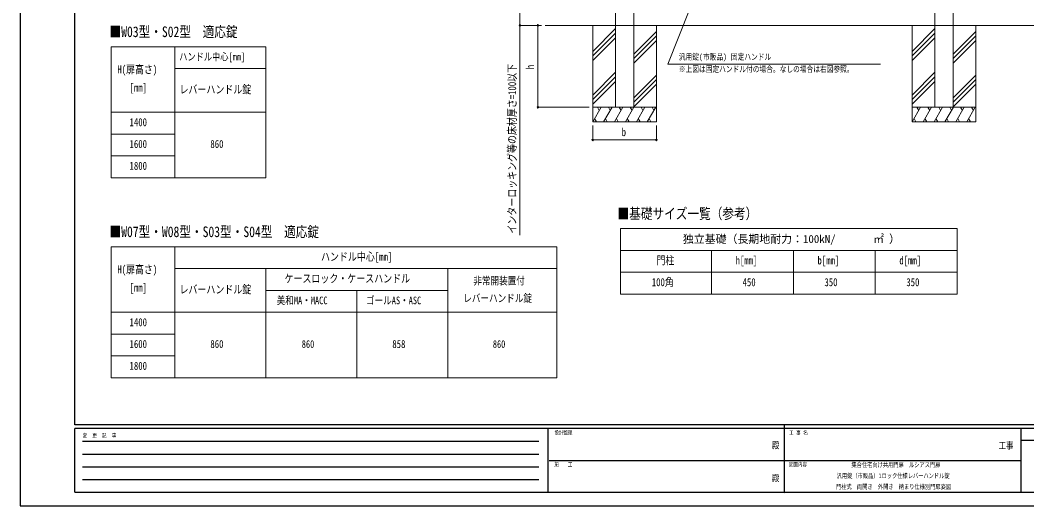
# Model space of a CAD drawing. Units: millimetres, scale not verified. Extents: x -4205 to 4205, y -2970 to 2970.
# Drawn here: x -4205 to 1328, y -2970 to -299 of the extents above; entities that cross this region are included whole.
import ezdxf
from ezdxf.enums import TextEntityAlignment as Align

# ---------------------------------------------------------------- set-up
doc = ezdxf.new("R2010")
doc.units = ezdxf.units.MM
doc.header["$LTSCALE"] = 10
doc.header["$PDMODE"] = 32
doc.header["$PDSIZE"] = 5
for name, color, linetype, lineweight in [('0-2_USER1', 92, 'Continuous', 18), ('0-5_YKK_A1', 120, 'Continuous', 18), ('0-6_YKK_D', 200, 'Continuous', 18)]:
    doc.layers.add(name, color=color, linetype=linetype, lineweight=lineweight)
doc.layers.add('0-7_YKK_ZWAK', color=134, linetype='Continuous')
doc.styles.add('ＭＳ ゴシック', font='')
doc.styles.get('ＭＳ ゴシック').set_extended_font_data('MS Gothic')

msp = doc.modelspace()

# ---------------------------------------------------------------- linework, layer by layer
at = {"layer": '0-2_USER1'}
for p, q in [((-3704.98, -445), (-3354.98, -445)), ((-3704.98, -445), (-3704.98, -1165)), ((-3354.98, -445), (-3354.98, -1165)), ((-3354.98, -445), (-2854.98, -445)), ((-3354.98, -445), (-3354.98, -1165)), ((-2854.98, -445), (-2854.98, -1165)), ((-3354.98, -565), (-2854.98, -565)), ((-3704.98, -805), (-3354.98, -805)), ((-3354.98, -805), (-2854.98, -805)), ((-3704.98, -925), (-3354.98, -925)), ((-3704.98, -1045), (-3354.98, -1045)), ((-3704.98, -1165), (-3354.98, -1165)), ((-3354.98, -1165), (-2854.98, -1165)), ((-904.98, -1445), (945.02, -1445)), ((-904.98, -1445), (-904.98, -1805)), ((945.02, -1445), (945.02, -1805)), ((-3704.98, -1545), (-3354.98, -1545)), ((-3704.98, -1545), (-3704.98, -2265)), ((-3354.98, -1545), (-3354.98, -2265)), ((-3354.98, -1545), (-1254.98, -1545)), ((-3354.98, -1545), (-3354.98, -2265)), ((-1254.98, -1545), (-1254.98, -2265)), ((-904.98, -1565), (945.02, -1565)), ((-404.98, -1565), (-404.98, -1805)), ((45.02, -1565), (45.02, -1805)), ((495.02, -1565), (495.02, -1805)), ((-3354.98, -1665), (-1254.98, -1665)), ((-2854.98, -1665), (-2854.98, -2265)), ((-1854.98, -1665), (-1854.98, -2265)), ((-904.98, -1685), (945.02, -1685)), ((-2854.98, -1785), (-1854.98, -1785)), ((-2354.98, -1785), (-2354.98, -2265)), ((-904.98, -1805), (945.02, -1805)), ((-3704.98, -1905), (-3354.98, -1905)), ((-3354.98, -1905), (-1254.98, -1905)), ((-3704.98, -2025), (-3354.98, -2025)), ((-3704.98, -2145), (-3354.98, -2145)), ((-3704.98, -2265), (-3354.98, -2265)), ((-3354.98, -2265), (-1254.98, -2265))]:
    msp.add_line(p, q, dxfattribs=at)
at = {"layer": '0-5_YKK_A1'}
for p, q in [((-932.98, -227.67), (-932.98, -777.67)), ((-832.98, -227.67), (-832.98, -777.67)), ((823.02, -227.67), (823.02, -777.67)), ((923.02, -227.67), (923.02, -777.67)), ((1373.02, -327.67), (-1318.71, -327.67)), ((-1057.98, -327.67), (-1057.98, -857.67)), ((-707.98, -327.67), (-707.98, -857.67)), ((698.02, -327.67), (698.02, -857.67)), ((1048.02, -327.67), (1048.02, -857.67)), ((-932.98, -345.46), (-1057.98, -470.46)), ((-932.98, -370.46), (-1057.98, -495.46)), ((-707.98, -360.46), (-832.98, -485.46)), ((-707.98, -385.46), (-832.98, -510.46)), ((823.02, -345.46), (698.02, -470.46)), ((823.02, -370.46), (698.02, -495.46)), ((1048.02, -360.46), (923.02, -485.46)), ((1048.02, -385.46), (923.02, -510.46)), ((-932.98, -395.46), (-1057.98, -520.46)), ((-707.98, -410.46), (-832.98, -535.46)), ((823.02, -395.46), (698.02, -520.46)), ((1048.02, -410.46), (923.02, -535.46)), ((-932.98, -585.46), (-1057.98, -710.46)), ((-707.98, -600.46), (-832.98, -725.46)), ((823.02, -585.46), (698.02, -710.46)), ((1048.02, -600.46), (923.02, -725.46)), ((-932.98, -610.46), (-1057.98, -735.46)), ((-932.98, -635.46), (-1057.98, -760.46)), ((-707.98, -625.46), (-832.98, -750.46)), ((-707.98, -650.46), (-832.98, -775.46)), ((823.02, -610.46), (698.02, -735.46)), ((823.02, -635.46), (698.02, -760.46)), ((1048.02, -625.46), (923.02, -750.46)), ((1048.02, -650.46), (923.02, -775.46)), ((-1057.98, -777.67), (-707.98, -777.67)), ((-1011.79, -777.67), (-1057.98, -857.67)), ((-1031.79, -777.67), (-1021.79, -794.99)), ((-951.79, -777.67), (-997.98, -857.67)), ((-971.79, -777.67), (-961.79, -794.99)), ((-891.79, -777.67), (-937.98, -857.67)), ((-932.98, -777.67), (-832.98, -777.67)), ((-911.79, -777.67), (-901.79, -794.99)), ((-831.79, -777.67), (-877.98, -857.67)), ((-851.79, -777.67), (-841.79, -794.99)), ((-771.79, -777.67), (-817.98, -857.67)), ((-791.79, -777.67), (-781.79, -794.99)), ((-711.79, -777.67), (-757.98, -857.67)), ((-731.79, -777.67), (-721.79, -794.99)), ((698.02, -777.67), (1048.02, -777.67)), ((744.21, -777.67), (698.02, -857.67)), ((724.21, -777.67), (734.21, -794.99)), ((804.21, -777.67), (758.02, -857.67)), ((784.21, -777.67), (794.21, -794.99)), ((864.21, -777.67), (818.02, -857.67)), ((823.02, -777.67), (923.02, -777.67)), ((844.21, -777.67), (854.21, -794.99)), ((924.21, -777.67), (878.02, -857.67)), ((904.21, -777.67), (914.21, -794.99)), ((984.21, -777.67), (938.02, -857.67)), ((964.21, -777.67), (974.21, -794.99)), ((1044.21, -777.67), (998.02, -857.67)), ((1024.21, -777.67), (1034.21, -794.99)), ((-1057.98, -857.67), (-707.98, -857.67)), ((-1047.98, -840.35), (-1037.98, -857.67)), ((-987.98, -840.35), (-977.98, -857.67)), ((-927.98, -840.35), (-917.98, -857.67)), ((-867.98, -840.35), (-857.98, -857.67)), ((-807.98, -840.35), (-797.98, -857.67)), ((-747.98, -840.35), (-737.98, -857.67)), ((698.02, -857.67), (1048.02, -857.67)), ((708.02, -840.35), (718.02, -857.67)), ((768.02, -840.35), (778.02, -857.67)), ((828.02, -840.35), (838.02, -857.67)), ((888.02, -840.35), (898.02, -857.67)), ((948.02, -840.35), (958.02, -857.67)), ((1008.02, -840.35), (1018.02, -857.67))]:
    msp.add_line(p, q, dxfattribs=at)
at = {"layer": '0-6_YKK_D'}
for p, q in [((-1338.71, -327.67), (-1458.83, -327.67)), ((-1359, -777.66), (-1359, -327.67)), ((-1077.97, -777.66), (-1360, -777.66)), ((-1058, -877.67), (-1058, -958.67)), ((-708, -877.67), (-708, -958.67)), ((-1058, -957.67), (-708, -957.67))]:
    msp.add_line(p, q, dxfattribs=at)
for points in [[(-151.46, 703.6), (-157.72, 687.8), (-644.3, -539.95), (524.05, -539.95)], [(-1457.83, -227.67), (-1457.83, -327.67), (-1457.83, -1480.67)]]:
    msp.add_lwpolyline(points, dxfattribs=at)
for centre in [(-1457.83, -327.67), (-1359, -327.67), (-1359, -777.66), (-1058, -957.67), (-708, -957.67)]:
    msp.add_circle(centre, 4.25, dxfattribs=at)
at = {"layer": '0-7_YKK_ZWAK'}
for p, q in [((-3904.98, -2525), (-3904.98, 2775)), ((3895.02, -2525), (-3904.98, -2525)), ((-1304.98, -2545), (-3904.98, -2545)), ((-3904.98, -2895), (-3904.98, -2545)), ((-1304.98, -2545), (-1304.98, -2895)), ((-4.98, -2545), (-1304.98, -2545)), ((-4.98, -2525), (-4.98, -2895)), ((1295.02, -2545), (-4.98, -2545)), ((-3862.48, -2615), (-1354.98, -2615)), ((1985.02, -2610), (1295.02, -2610)), ((-3862.48, -2685), (-1354.98, -2685)), ((-3862.48, -2755), (-1354.98, -2755)), ((-1297.48, -2720), (-4.98, -2720)), ((-4.98, -2720), (1295.02, -2720)), ((-3862.48, -2825), (-1354.98, -2825)), ((-3904.98, -2895), (-1304.98, -2895)), ((-1304.98, -2895), (-4.98, -2895)), ((-4.98, -2895), (1295.02, -2895)), ((1295.02, -2895), (1985.02, -2895))]:
    msp.add_line(p, q, dxfattribs=at)
msp.add_lwpolyline([(-4205, -2970), (4205, -2970), (4205, 2970), (-4205, 2970)], close=True, dxfattribs=at)
msp.add_lwpolyline([(1985.02, -2545), (1295.02, -2545), (1295.02, -2895)], dxfattribs=at)
msp.add_point((-4.98, -2895), dxfattribs=at)

# ---------------------------------------------------------------- texts
at = {"layer": '0-2_USER1', "style": 'ＭＳ ゴシック', "width": 0.8}
for s, height, p in [('■W03型・S02型\u3000適応錠', 58.65, (-3713.51, -409.42)), ('ハンドル中心[mm]', 40.32, (-3330.85, -532.5)), ('H(扉高さ)', 43.99, (-3670.78, -605)), ('[mm]', 43.99, (-3603.58, -705)), ('レバーハンドル錠', 43.99, (-3328.98, -715)), ('1400', 43.99, (-3603.58, -895)), ('1600', 43.99, (-3603.58, -1015)), ('860', 43.99, (-3159.38, -1015)), ('1800', 43.99, (-3603.58, -1135)), ('■基礎サイズ一覧（参考）', 58.65, (-921.51, -1409.42)), ('■W07型・W08型・S03型・S04型\u3000適応錠', 58.65, (-3713.51, -1509.42)), ('ハンドル中心[mm]', 43.99, (-2551.38, -1635)), ('門柱', 43.99, (-707.78, -1655)), ('h[mm]', 43.99, (-272.78, -1655)), ('b[mm]', 43.99, (177.22, -1655)), ('d[mm]', 43.99, (627.22, -1655)), ('H(扉高さ)', 43.99, (-3670.78, -1705)), ('ケースロック・ケースハンドル', 43.99, (-2751.78, -1755)), ('非常開装置付', 42.15, (-1714.41, -1765.84)), ('100角', 43.99, (-733.38, -1775)), ('[mm]', 43.99, (-3603.58, -1805)), ('レバーハンドル錠', 43.99, (-3328.98, -1815)), ('450', 43.99, (-234.38, -1775)), ('350', 43.99, (215.62, -1775)), ('350', 43.99, (665.62, -1775)), ('美和MA・MACC', 42.15, (-2795.07, -1873.74)), ('ゴールAS・ASC', 42.15, (-2304.27, -1873.74)), ('レバーハンドル錠', 42.15, (-1769.6, -1861.65)), ('1400', 43.99, (-3603.58, -1995)), ('1600', 43.99, (-3603.58, -2115)), ('860', 43.99, (-3159.38, -2115)), ('860', 42.15, (-2657.1, -2113.74)), ('858', 43.99, (-2159.38, -2115)), ('860', 42.15, (-1607.1, -2113.74)), ('1800', 43.99, (-3603.58, -2235)), ('集合住宅向け共用門扉\u3000ルシアス門扉', 25.66, (364.09, -2765)), ('汎用錠（市販品）1ロック仕様レバーハンドル錠', 25.66, (282.89, -2825)), ('門柱式\u3000両開き\u3000外開き\u3000納まり仕様別門扉姿図', 25.66, (279.15, -2885))]:
    msp.add_text(s, height=height, dxfattribs=at).set_placement(p, align=Align.BOTTOM_LEFT)
at = {"layer": '0-2_USER1', "style": 'ＭＳ ゴシック'}
for s, p in [('独立基礎（長期地耐力：100kN/', (-562.55, -1537.52)), ('㎡', (483.34, -1537.52)), ('）', (570.61, -1537.52))]:
    msp.add_text(s, height=43.99, dxfattribs=at).set_placement(p, align=Align.BOTTOM_LEFT)
at = {"layer": '0-6_YKK_D', "style": 'ＭＳ ゴシック', "width": 0.8}
for s, height, p in [('汎用錠(市販品) 固定ハンドル', 32.99, (-584.94, -527)), ('※上図は固定ハンドル付の場合。なしの場合は右図参照。', 32.99, (-584.94, -594.5)), ('b', 43.99, (-899, -949.67))]:
    msp.add_text(s, height=height, dxfattribs=at).set_placement(p, align=Align.BOTTOM_LEFT)
for s, p in [('h', (-1367, -568.67)), ('インターロッキング等の床材厚さ=100以下', (-1465.83, -1472.67))]:
    msp.add_text(s, height=43.99, rotation=90, dxfattribs=at).set_placement(p, align=Align.BOTTOM_LEFT)
at = {"layer": '0-7_YKK_ZWAK', "style": 'ＭＳ ゴシック', "width": 0.8}
for s, height, p in [('変  更  記  事', 21.99, (-3861.31, -2600)), ('設計監理', 21.99, (-1268.31, -2585)), ('工 事 名', 21.99, (21.27, -2585)), ('殿', 36.66, (-73.67, -2665.83)), ('工事', 36.66, (1172.33, -2667.46)), ('施\u3000\u3000工', 21.99, (-1268.31, -2760)), ('図面内容', 21.99, (21.27, -2760)), ('殿', 36.66, (-73.67, -2845.83))]:
    msp.add_text(s, height=height, dxfattribs=at).set_placement(p, align=Align.BOTTOM_LEFT)

doc.saveas('drawing.dxf')
